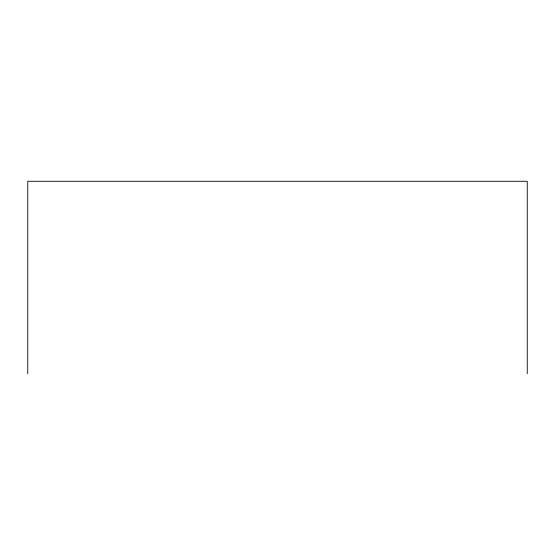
<?xml version="1.0" encoding="UTF-8"?>
<svg xmlns="http://www.w3.org/2000/svg" width="555" height="555" viewBox="0 0 555 555"><rect width="100%" height="100%" fill="white"/><g stroke="black" fill="none" stroke-linecap="round" stroke-linejoin="round"><path stroke-width="0.83" d="M527.25 373.716L527.25 181.284L27.75 181.284L27.75 373.716"/></g></svg>
